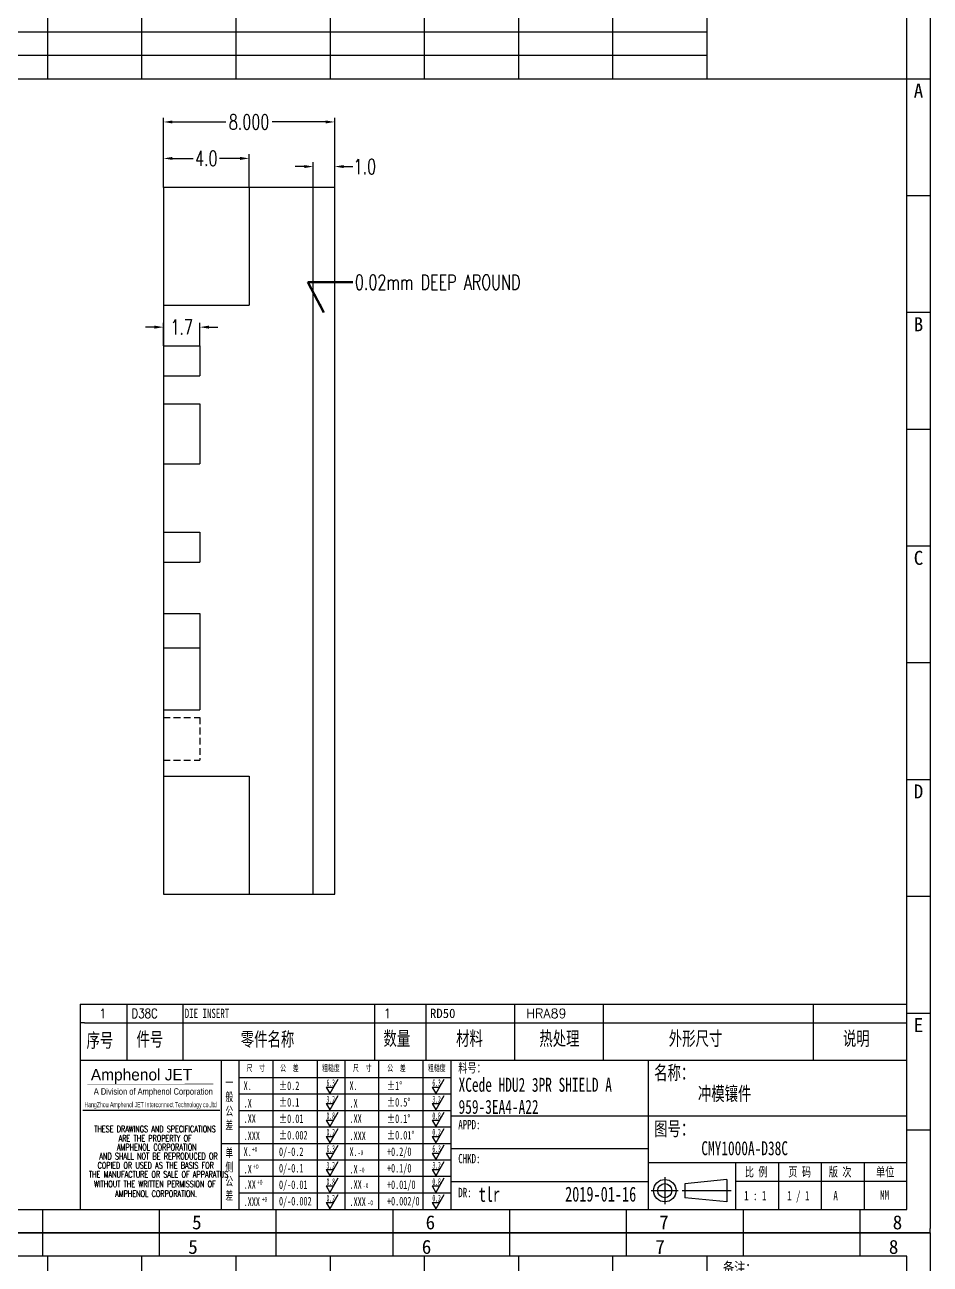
# Model space of a CAD drawing. Header units: millimetres. Extents: x -2852 to 5627, y -2271 to 1849.
# Drawn here: x -237.8 to -195.5, y -306.4 to -248.5 of the extents above; entities that cross this region are included whole.
import ezdxf
from ezdxf.enums import TextEntityAlignment as Align

# ---------------------------------------------------------------- set-up
doc = ezdxf.new("R2010")
doc.units = ezdxf.units.MM
doc.header["$PDSIZE"] = 3
doc.linetypes.add('DASHED2', pattern=[9.525, 6.35, -3.175])
for name, color, linetype in [('1', 7, 'Continuous'), ('11', 4, 'DASHED2'), ('41', 1, 'Continuous')]:
    doc.layers.add(name, color=color, linetype=linetype)
doc.styles.add('CH', font='仿宋_GB2312_0.ttf')
doc.styles.add('jet02', font='simplex.shx', dxfattribs={"width": 0.7})
doc.styles.add('SIMPLEX', font='SIMPLEX')
doc.styles.get("Standard").update_dxf_attribs({"font": '仿宋_GB2312_0.ttf', "width": 0.7})
doc.styles.add('TEXTSTYLE_1', font='TRIUMB.TTF')
doc.styles.add('TEXTSTYLE_2', font='TRIUM.TTF')
doc.styles.add('tk', font='', dxfattribs={"width": 0.7})
doc.styles.add('tk 2', font='仿宋_GB2312_0.ttf', dxfattribs={"width": 0.65})
doc.styles.add('tk 4', font='simplex.shx', dxfattribs={"width": 0.65, "bigfont": 'bigfont.shx'})
doc.styles.get('tk').set_extended_font_data('NSimSun')
doc.dimstyles.new('jet02', dxfattribs={"dimtxt": 3.5, "dimasz": 2.1, "dimexe": 1, "dimexo": 0, "dimgap": 0.5, "dimtad": 0, "dimtoh": 1, "dimdec": 3, "dimzin": 9, "dimdsep": 46, "dimtxsty": 'jet02', "dimcen": 0, "dimclrt": 256, "dimazin": 2, "dimtfac": 1, "dimtdec": 3, "dimtofl": 0, "dimtmove": 0, "dimatfit": 1, "dimfxl": 0, "dimarcsym": 0})

# ---------------------------------------------------------------- blocks, each defined once
blk = doc.blocks.new('A3-N')
at = {"layer": '1', "color": 1}
for p, q in [((0, 296.73), (420, 296.73)), ((212.73, 291.27), (212.73, 296.73)), ((240, 291.27), (240, 296.73)), ((267.27, 291.27), (267.27, 296.73)), ((294.55, 291.27), (294.55, 296.73)), ((321.82, 291.27), (321.82, 296.73)), ((349.09, 291.27), (349.09, 296.73)), ((376.36, 291.27), (376.36, 296.73)), ((403.64, 291.27), (403.64, 296.73)), ((420, 296.73), (420, 1)), ((420, 269.45), (414.55, 269.45)), ((420, 242.18), (414.55, 242.18)), ((420, 214.91), (414.55, 214.91)), ((420, 187.64), (414.55, 187.64)), ((420, 160.36), (414.55, 160.36)), ((420, 133.09), (414.55, 133.09)), ((420, 105.82), (414.55, 105.82)), ((420, 78.55), (414.55, 78.55)), ((420, 51.27), (414.55, 51.27)), ((222.45, 49.09), (221.45, 49.09)), ((221.45, 49.09), (221.45, 40.36)), ((222.45, 49.09), (414.55, 49.09)), ((232.36, 49.09), (232.36, 40.36)), ((245.45, 49.09), (245.45, 40.36)), ((290.18, 49.09), (290.18, 40.36)), ((302.18, 49.09), (302.18, 40.36)), ((322.91, 49.09), (322.91, 40.36)), ((343.64, 49.09), (343.64, 40.36)), ((392.73, 40.36), (392.73, 49.09)), ((258.55, 40.36), (258.55, 5.44)), ((266.45, 40.36), (266.45, 5.44)), ((276.78, 40.36), (276.78, 5.45)), ((291.18, 40.36), (291.18, 5.45)), ((301.51, 40.37), (301.51, 5.46)), ((308.01, 40.36), (308.01, 5.45)), ((354.09, 40.36), (354.09, 5.45)), ((308.01, 32.39), (258.55, 32.39)), ((308.01, 28.54), (258.55, 28.54)), ((414.55, 27.27), (308.01, 27.27)), ((308.01, 24.69), (258.55, 24.69)), ((420, 24), (414.55, 24)), ((354.09, 19.63), (308.01, 19.63)), ((308.01, 16.99), (258.55, 16.99)), ((414.55, 16.36), (354.09, 16.36)), ((374.55, 16.36), (374.55, 5.45)), ((384.55, 16.36), (384.55, 5.45)), ((394.55, 16.36), (394.55, 5.45)), ((404.55, 16.36), (404.55, 5.45)), ((308.01, 13.14), (258.55, 13.14)), ((308.01, 11.99), (354.09, 11.99)), ((372.51, 12.49), (362.69, 11.5)), ((372.51, 12.49), (372.51, 7.25)), ((414.55, 12), (374.55, 12)), ((308.01, 9.29), (258.55, 9.29)), ((362.69, 11.5), (362.69, 8.23)), ((372.51, 7.25), (362.69, 8.23)), ((212.73, 0), (212.73, 5.45)), ((240, 0), (240, 5.45)), ((267.27, 0), (267.27, 5.45)), ((294.55, 0), (294.55, 5.45)), ((321.82, 0), (321.82, 5.45)), ((349.09, 0), (349.09, 5.45)), ((376.36, 0), (376.36, 5.45)), ((403.64, 0), (403.64, 5.45)), ((420, 0), (1, 0)), ((420, 0), (420, 1))]:
    blk.add_line(p, q, dxfattribs=at)
at = {"layer": '1'}
for p, q in [((414.55, 278.18), (414.55, 284.73)), ((221.45, 40.36), (221.45, 5.45)), ((221.45, 40.36), (414.55, 40.36)), ((221.45, 40.36), (414.55, 40.36)), ((254.41, 40.36), (254.41, 5.45)), ((283.28, 40.36), (283.28, 5.45)), ((308.01, 36.24), (258.55, 36.24)), ((222.08, 28.67), (254.12, 28.67)), ((308.01, 20.84), (254.41, 20.84))]:
    blk.add_line(p, q, dxfattribs=at)
at = {"layer": '1', "color": 1, "ltscale": 0.05}
for p, q in [((281.68, 35.84), (279.79, 32.56)), ((306.41, 35.84), (304.52, 32.56)), ((278.93, 34.04), (279.79, 32.56)), ((278.93, 34.04), (280.65, 34.04)), ((281.68, 31.99), (279.79, 28.71)), ((303.66, 34.05), (304.52, 32.56)), ((303.66, 34.05), (305.38, 34.05)), ((306.41, 31.99), (304.52, 28.71)), ((278.93, 30.19), (279.79, 28.71)), ((278.93, 30.19), (280.65, 30.19)), ((303.66, 30.2), (305.38, 30.2)), ((303.66, 30.2), (304.52, 28.71)), ((278.93, 26.34), (279.79, 24.86)), ((278.93, 26.34), (280.65, 26.34)), ((281.68, 28.14), (279.79, 24.86)), ((303.66, 26.35), (304.52, 24.86)), ((303.66, 26.35), (305.38, 26.35)), ((306.41, 28.14), (304.52, 24.86)), ((281.68, 24.29), (279.79, 21.01)), ((306.41, 24.29), (304.52, 21.01)), ((278.93, 22.49), (280.65, 22.49)), ((278.93, 22.49), (279.79, 21.01)), ((281.68, 20.45), (279.79, 17.17)), ((303.66, 22.5), (305.38, 22.5)), ((303.66, 22.5), (304.52, 21.01)), ((306.41, 20.46), (304.52, 17.18)), ((278.93, 18.66), (279.79, 17.17)), ((278.93, 18.66), (280.65, 18.66)), ((303.66, 18.66), (304.52, 17.18)), ((303.66, 18.66), (305.38, 18.66)), ((278.93, 14.81), (280.65, 14.81)), ((278.93, 14.81), (279.79, 13.32)), ((281.68, 16.6), (279.79, 13.32)), ((303.66, 14.81), (305.38, 14.81)), ((303.66, 14.81), (304.52, 13.33)), ((306.41, 16.61), (304.52, 13.33)), ((281.68, 12.75), (279.79, 9.47)), ((306.41, 12.76), (304.52, 9.48)), ((278.93, 10.96), (279.79, 9.47)), ((278.93, 10.96), (280.65, 10.96)), ((281.68, 8.9), (279.79, 5.62)), ((303.66, 10.96), (304.52, 9.48)), ((303.66, 10.96), (305.38, 10.96)), ((306.41, 8.91), (304.52, 5.63)), ((278.93, 7.11), (279.79, 5.62)), ((278.93, 7.11), (280.65, 7.11)), ((303.66, 7.11), (305.38, 7.11)), ((303.66, 7.11), (304.52, 5.63))]:
    blk.add_line(p, q, dxfattribs=at)
at = {"layer": '1', "color": 1, "ltscale": 0.1}
for p, q in [((358.01, 13.02), (358.01, 6.71)), ((354.86, 9.87), (361.17, 9.87)), ((362.03, 9.87), (373.54, 9.87))]:
    blk.add_line(p, q, dxfattribs=at)
at = {"layer": '1'}
blk.add_lwpolyline([(221.45, 5.45), (414.55, 5.45), (414.55, 291.27), (5.45, 291.27), (5.45, 5.45), (414.55, 5.45)], dxfattribs=at)
at = {"layer": '1', "color": 7, "linetype": 'Continuous', "const_width": 0.123}
blk.add_lwpolyline([(223.11, 34.74), (252.6, 34.76)], dxfattribs=at)
at = {"layer": '1', "color": 1}
for radius in [2.62, 1.64]:
    blk.add_circle((358.01, 9.87), radius, dxfattribs=at)
at = {"layer": '41'}
for p, q in [((213.82, 291.27), (213.82, 269.45)), ((235.82, 291.27), (235.82, 269.45)), ((257.82, 291.27), (257.82, 269.45)), ((279.82, 291.27), (279.82, 269.45)), ((301.82, 291.27), (301.82, 269.45)), ((323.82, 291.27), (323.82, 269.45)), ((345.82, 291.27), (345.82, 269.45)), ((367.82, 291.27), (367.82, 269.45)), ((367.82, 280.36), (5.45, 280.36)), ((367.82, 274.91), (5.45, 274.91)), ((414.55, 269.45), (5.45, 269.45))]:
    blk.add_line(p, q, dxfattribs=at)
at = {"layer": '1', "color": 1}
for s, p in [('5', (247.82, 295.11)), ('6', (302.36, 295.11)), ('7', (356.91, 295.11)), ('8', (411.45, 295.11)), ('5', (248.72, 4.11)), ('6', (303.26, 4.11)), ('7', (357.81, 4.11)), ('8', (412.35, 4.11))]:
    blk.add_text(s, height=3.27, dxfattribs=at).set_placement(p, align=Align.TOP_CENTER)
at = {"layer": '1', "style": 'tk', "width": 0.7}
blk.add_text('备注：', height=2.727, dxfattribs=at).set_placement((375.51, 288.55), align=Align.MIDDLE)
at = {"layer": '1', "color": 1}
for s, p in [('A', (418.37, 268.36)), ('B', (418.37, 213.82)), ('C', (418.37, 159.27)), ('D', (418.37, 104.73)), ('E', (418.37, 50.18))]:
    blk.add_text(s, height=3.27, dxfattribs=at).set_placement(p, align=Align.TOP_RIGHT)
at = {"layer": '1', "color": 1, "style": 'tk 2', "width": 0.7}
for s, height, p in [('序号', 3.273, (222.96, 43.34)), ('件号', 3.273, (234.62, 43.61)), ('零件名称', 3.273, (258.97, 43.61)), ('数量', 3.273, (292.3, 43.78)), ('材料', 3.273, (309.27, 43.78)), ('热处理', 3.273, (328.71, 43.78)), ('外形尺寸', 3.273, (358.94, 43.78)), ('说明', 3.273, (399.61, 43.78)), ('料号：', 2.182, (309.77, 37.46)), ('名称：', 3.273, (355.52, 35.79)), ('图号：', 3.273, (355.52, 22.7)), ('比 例', 2.182, (376.69, 13.18)), ('页 码', 2.182, (386.85, 13.18)), ('版 次', 2.182, (396.31, 13.18)), ('单位', 2.182, (407.35, 13.18))]:
    blk.add_text(s, height=height, dxfattribs=at).set_placement(p)
at = {"layer": '1', "color": 7, "linetype": 'Continuous', "style": 'TEXTSTYLE_1'}
blk.add_text('Amphenol JET', height=2.7, dxfattribs=at).set_placement((223.96, 35.61))
at = {"layer": '1', "color": 1, "style": 'tk 2', "width": 0.7}
for s, p in [('X.', (259.64, 34.37)), ('%%P0.2', (267.9, 34.37)), ('X.', (284.37, 34.37)), ('%%P1%%D', (293.12, 34.37)), ('.X', (259.64, 30.28)), ('%%P0.1', (267.9, 30.52)), ('.X', (284.37, 30.28)), ('%%P0.5%%D', (293.12, 30.52)), ('.XX', (259.64, 26.71)), ('%%P0.01', (267.9, 26.67)), ('.XX', (284.37, 26.71)), ('%%P0.1%%D', (293.12, 26.67)), ('.XXX', (259.64, 22.68)), ('%%P0.002', (267.9, 22.82)), ('.XXX', (284.37, 22.68)), ('%%P0.01%%D', (293.12, 22.82)), ('X.', (259.64, 18.97)), ('0/-0.2', (267.9, 18.97)), ('X.', (284.37, 18.97)), ('+0.2/0', (293.12, 18.97)), ('.X', (259.64, 14.88)), ('0/-0.1', (267.9, 15.12)), ('.X', (284.37, 14.88)), ('+0.1/0', (293.12, 15.12)), ('.XX', (259.64, 11.31)), ('0/-0.01', (267.9, 11.27)), ('.XX', (284.37, 11.31)), ('+0.01/0', (293.12, 11.27)), ('.XXX', (259.64, 7.28)), ('0/-0.002', (267.9, 7.42)), ('.XXX', (284.37, 7.28)), ('+0.002/0', (293.12, 7.42))]:
    blk.add_text(s, height=2, dxfattribs=at).set_placement(p, align=Align.MIDDLE_LEFT)
at = {"layer": '1', "color": 1, "ltscale": 0.05, "style": 'tk 2', "width": 0.5}
for s, p in [('6.3', (279.01, 34.26)), ('6.3', (303.74, 34.27)), ('3.2', (279.01, 30.41)), ('3.2', (303.74, 30.42)), ('0.8', (279.01, 26.56)), ('0.8', (303.74, 26.57)), ('0.2', (279.01, 22.71)), ('0.2', (303.74, 22.72)), ('6.3', (279.01, 18.87)), ('6.3', (303.74, 18.88)), ('3.2', (279.01, 15.02)), ('3.2', (303.74, 15.03)), ('0.8', (279.01, 11.17)), ('0.8', (303.74, 11.18)), ('0.2', (279.01, 7.32)), ('0.2', (303.74, 7.33))]:
    blk.add_text(s, height=1.6, dxfattribs=at).set_placement(p)
at = {"layer": '1', "color": 7, "linetype": 'Continuous'}
for s, height, style, width, p in [('A Division of Amphenol Corporation', 1.5, 'TEXTSTYLE_2', 0.7, (224.64, 32.29)), ('HangZhou Amphenol JET Interconnect Technology co.,ltd ', 1.2, 'TEXTSTYLE_2', 0.6, (222.47, 29.36)), ('THESE DRAWINGS AND SPECIFICATIONS', 1.5, 'tk 4', 0.6, (224.73, 23.52)), ('AMPHENOL CORPORATION', 1.5, 'tk 4', 0.6, (230.04, 19.27)), ('ARE THE PROPERTY OF', 1.5, 'tk 4', 0.6, (230.45, 21.35)), ('AND SHALL NOT BE REPRODUCED OR', 1.5, 'tk 4', 0.6, (225.95, 17.17)), ('COPIED OR USED AS THE BASIS FOR', 1.5, 'tk 4', 0.6, (225.54, 15.02)), ('THE MANUFACTURE OR SALE OF APPARATUS', 1.5, 'tk 4', 0.6, (223.5, 12.92)), ('WITHOUT THE WRITTEN PERMISSION OF', 1.5, 'tk 4', 0.6, (224.73, 10.67)), ('AMPHENOL CORPORATION.', 1.5, 'tk 4', 0.6, (229.63, 8.4))]:
    blk.add_text(s, height=height, dxfattribs=dict(at, style=style, width=width)).set_placement(p)
at = {"layer": '1', "style": 'tk 2', "width": 0.7}
for s, p in [('APPD:', (309.77, 24.21)), ('CHKD:', (309.77, 16.27)), ('DR:', (309.77, 8.35))]:
    blk.add_text(s, height=2.182, dxfattribs=at).set_placement(p)
at = {"layer": '1', "color": 7, "style": 'tk 2', "width": 0.7}
blk.add_text('MM', height=2.182, dxfattribs=at).set_placement((408.31, 7.75))
at = {"layer": '1', "color": 1, "ltscale": 0.05, "char_height": 1.5, "width": 6.3627, "attachment_point": 1, "style": 'tk 2'}
for s, insert in [('尺  寸', (260.31, 39.25)), ('公  差', (268.17, 39.25)), ('粗糙度', (277.98, 39.25)), ('尺  寸', (285.2, 39.25)), ('公  差', (293.18, 39.25)), ('粗糙度', (302.71, 39.26))]:
    blk.add_mtext(s, dxfattribs=dict(at, insert=insert))
at = {"layer": '1', "ltscale": 0.05, "char_height": 2, "width": 2.5195, "attachment_point": 1, "style": 'tk 2'}
for s, insert in [('一般公差', (255.39, 36.11)), ('单侧公差', (255.39, 19.71))]:
    blk.add_mtext(s, dxfattribs=dict(at, insert=insert))
at = {"layer": '1', "color": 1, "ltscale": 0.05, "char_height": 1.2, "width": 5.1396, "attachment_point": 1, "line_spacing_factor": 0.8, "style": 'tk 2'}
for s, insert in [('+0', (261.58, 20.13)), ('-0', (286.31, 19.33)), ('+0', (261.88, 16.09)), ('-0', (286.61, 15.29)), ('+0', (262.79, 12.45)), ('-0', (287.51, 11.65)), ('+0', (263.87, 8.44)), ('-0', (288.59, 7.64))]:
    blk.add_mtext(s, dxfattribs=dict(at, insert=insert))
at = {"layer": '1', "style": 'tk 2', "width": 0.7}
for tag, p in [('PATR-NO1', (309.84, 32.96)), ('TITLE', (365.74, 30.9)), ('PATR-NO2', (309.84, 27.81)), ('DWG-NO:', (366.54, 18.14))]:
    blk.add_attdef(tag, p, '', height=3.27, dxfattribs=at)
at = {"layer": '1', "color": 1, "style": 'tk 2', "width": 0.7}
for tag, p in [('DRAW', (314.55, 7.27)), ('DATE', (334.72, 7.32))]:
    blk.add_attdef(tag, p, '', height=3.49, dxfattribs=at)
at = {"layer": '1', "style": 'tk 2', "width": 0.7}
for tag, p in [('SCALE', (376.55, 8.73)), ('SHEET', (386.6, 8.72)), ('REV', (397.38, 8.73))]:
    blk.add_attdef(tag, text='', height=2.18, dxfattribs=at).set_placement(p, align=Align.MIDDLE_LEFT)
blk = doc.blocks.new('FB3')
at = {"layer": '1', "color": 1}
for p, q in [((0, 4.36), (193.09, 4.36)), ((0, 4.36), (0, 0)), ((10.91, 4.36), (10.91, 0)), ((24, 4.36), (24, 0)), ((68.73, 4.36), (68.73, 0)), ((80.73, 4.36), (80.73, 0)), ((101.45, 4.36), (101.45, 0)), ((122.18, 4.36), (122.18, 0)), ((171.27, 0), (171.27, 4.36))]:
    blk.add_line(p, q, dxfattribs=at)
at = {"layer": '1'}
for tag, style, p in [('ITEM', 'SIMPLEX', (4.36, 2.18)), ('PARTNO', 'SIMPLEX', (12, 2.18)), ('QTY', 'SIMPLEX', (74.18, 2.18)), ('MATL', 'CH', (81.72, 2.18)), ('FINISH', 'SIMPLEX', (104.17, 2.18)), ('SPEC', 'SIMPLEX', (130.91, 2.18)), ('REMARK', 'SIMPLEX', (174.06, 2.18))]:
    blk.add_attdef(tag, text='', height=2.18, dxfattribs=dict(at, style=style)).set_placement(p, align=Align.MIDDLE_LEFT)
at = {"layer": '1', "style": 'tk', "width": 0.7}
blk.add_attdef('DIE', text='', height=2.18, dxfattribs=at).set_placement((24.43, 2.18), align=Align.MIDDLE_LEFT)
blk = doc.blocks.new('*D3893')
at = {"layer": '41', "ltscale": 0.05}
for p, q in [((-231.769, -262.646), (-232.189, -262.646)), ((-231.349, -263.524), (-231.349, -262.446)), ((-229.649, -263.524), (-229.649, -262.446)), ((-229.229, -262.646), (-228.809, -262.646))]:
    blk.add_line(p, q, dxfattribs=at)
for points in [[(-231.769, -262.576), (-231.769, -262.716), (-231.349, -262.646)], [(-229.229, -262.576), (-229.229, -262.716), (-229.649, -262.646)]]:
    blk.add_solid(points, dxfattribs=at)
at = {"layer": 'Defpoints', "color": 0, "ltscale": 0.05}
for p in [(-231.349, -262.646), (-231.349, -263.524), (-229.649, -263.524)]:
    blk.add_point(p, dxfattribs=at)
at = {"layer": '41', "ltscale": 0.05, "insert": (-230.499, -262.646), "char_height": 0.7, "attachment_point": 5, "style": 'jet02'}
blk.add_mtext('1.7', dxfattribs=at)
blk = doc.blocks.new('*D3894')
at = {"layer": '41', "ltscale": 0.05}
for p, q in [((-231.349, -256.124), (-231.349, -254.566)), ((-227.349, -256.124), (-227.349, -254.566)), ((-230.929, -254.766), (-229.963, -254.766)), ((-227.769, -254.766), (-228.736, -254.766))]:
    blk.add_line(p, q, dxfattribs=at)
for points in [[(-230.929, -254.696), (-230.929, -254.836), (-231.349, -254.766)], [(-227.769, -254.696), (-227.769, -254.836), (-227.349, -254.766)]]:
    blk.add_solid(points, dxfattribs=at)
at = {"layer": 'Defpoints', "color": 0, "ltscale": 0.05}
for p in [(-227.349, -254.766), (-231.349, -256.124), (-227.349, -256.124)]:
    blk.add_point(p, dxfattribs=at)
at = {"layer": '41', "ltscale": 0.05, "insert": (-229.349, -254.766), "char_height": 0.7, "attachment_point": 5, "style": 'jet02'}
blk.add_mtext('4.0', dxfattribs=at)
blk = doc.blocks.new('*D3895')
at = {"layer": '41', "ltscale": 0.05}
for p, q in [((-231.349, -256.124), (-231.349, -252.863)), ((-223.349, -256.124), (-223.349, -252.863)), ((-230.929, -253.063), (-228.429, -253.063)), ((-223.769, -253.063), (-226.269, -253.063))]:
    blk.add_line(p, q, dxfattribs=at)
for points in [[(-230.929, -252.993), (-230.929, -253.133), (-231.349, -253.063)], [(-223.769, -252.993), (-223.769, -253.133), (-223.349, -253.063)]]:
    blk.add_solid(points, dxfattribs=at)
at = {"layer": 'Defpoints', "color": 0, "ltscale": 0.05}
for p in [(-223.349, -253.063), (-231.349, -256.124), (-223.349, -256.124)]:
    blk.add_point(p, dxfattribs=at)
at = {"layer": '41', "ltscale": 0.05, "insert": (-227.349, -253.063), "char_height": 0.7, "attachment_point": 5, "style": 'jet02'}
blk.add_mtext('8.000', dxfattribs=at)
blk = doc.blocks.new('*D3896')
at = {"layer": '41', "ltscale": 0.05}
for p, q in [((-224.769, -255.146), (-225.189, -255.146)), ((-224.349, -256.124), (-224.349, -254.946)), ((-223.349, -256.124), (-223.349, -254.946)), ((-222.929, -255.146), (-222.509, -255.146))]:
    blk.add_line(p, q, dxfattribs=at)
for points in [[(-224.769, -255.076), (-224.769, -255.216), (-224.349, -255.146)], [(-222.929, -255.076), (-222.929, -255.216), (-223.349, -255.146)]]:
    blk.add_solid(points, dxfattribs=at)
at = {"layer": 'Defpoints', "color": 0, "ltscale": 0.05}
for p in [(-223.349, -255.146), (-224.349, -256.124), (-223.349, -256.124)]:
    blk.add_point(p, dxfattribs=at)
at = {"layer": '41', "ltscale": 0.05, "insert": (-221.943, -255.146), "char_height": 0.7, "attachment_point": 5, "style": 'jet02'}
blk.add_mtext('1.0', dxfattribs=at)

msp = doc.modelspace()

# ---------------------------------------------------------------- linework, layer by layer
at = {"layer": '1', "ltscale": 0.05}
for p, q in [((-223.3493, -256.1238), (-231.3493, -256.1238)), ((-231.3493, -256.1238), (-231.3493, -289.1238)), ((-223.3493, -289.1238), (-223.3493, -256.1238)), ((-231.3493, -289.1238), (-223.3493, -289.1238))]:
    msp.add_line(p, q, dxfattribs=at)
at = {"layer": '1', "color": 3, "ltscale": 0.05}
for p, q in [((-227.3493, -256.1238), (-227.3493, -261.6238)), ((-224.3493, -289.1238), (-224.3493, -256.1238)), ((-231.3493, -261.6238), (-227.3493, -261.6238)), ((-231.3493, -283.6238), (-227.3493, -283.6238)), ((-227.3493, -283.6238), (-227.3493, -289.1238))]:
    msp.add_line(p, q, dxfattribs=at)
at = {"layer": '1', "color": 2, "ltscale": 0.05}
for p, q in [((-231.3493, -263.5238), (-229.6493, -263.5238)), ((-229.6493, -263.5238), (-229.6493, -264.9238)), ((-231.3493, -264.9238), (-229.6493, -264.9238)), ((-231.3493, -266.2238), (-229.6493, -266.2238)), ((-229.6493, -266.2238), (-229.6493, -269.0238)), ((-231.3493, -269.0238), (-229.6493, -269.0238)), ((-231.3493, -272.2238), (-229.6493, -272.2238)), ((-229.6493, -272.2238), (-229.6493, -273.6238)), ((-231.3493, -273.6238), (-229.6493, -273.6238)), ((-231.3493, -276.0238), (-229.6493, -276.0238)), ((-229.6493, -276.0238), (-229.6493, -280.5238)), ((-231.3493, -277.6238), (-229.6493, -277.6238)), ((-231.3493, -280.5238), (-229.6493, -280.5238))]:
    msp.add_line(p, q, dxfattribs=at)
at = {"layer": '11', "color": 2, "ltscale": 0.05}
for p, q in [((-231.3493, -280.8738), (-229.6493, -280.8738)), ((-229.6493, -280.8738), (-229.6493, -282.8738)), ((-231.3493, -282.8738), (-229.6493, -282.8738))]:
    msp.add_line(p, q, dxfattribs=at)

# ---------------------------------------------------------------- block references
at = {"layer": '1', "ltscale": 0.05, "xscale": 0.2000000000000455, "yscale": 0.2000000000000455, "zscale": 0.2000000000000455}
msp.add_blockref('A3-N', (-279.5323, -304.949), dxfattribs=at).add_auto_attribs({'DWG-NO:': 'CMY1000A-D38C', 'TITLE': '冲模镶件', 'REV': 'A', 'SHEET': '1 / 1', 'DRAW': 'tlr', 'DATE': '2019-01-16', 'PATR-NO1': 'XCede HDU2 3PR SHIELD A', 'PATR-NO2': '959-3EA4-A22', 'SCALE': '1 : 1'})
at = {"layer": '1', "ltscale": 0.05}
ref = msp.add_blockref('FB3', (-235.2414, -295.1308), dxfattribs=dict(at, xscale=0.2000000000000455, yscale=0.2000000000000455, zscale=0.2000000000000455))
ref.add_attrib('PARTNO', 'D38C', dxfattribs={"height": 0.43636, "style": 'SIMPLEX', "width": 0.8}).set_placement((-232.8414, -294.6944), align=Align.MIDDLE_LEFT)
ref.add_attrib('ITEM', '1', dxfattribs={"height": 0.4364, "style": 'SIMPLEX'}).set_placement((-234.3687, -294.6944), align=Align.MIDDLE_LEFT)
ref.add_attrib('DIE', 'DIE INSERT', dxfattribs={"height": 0.43636, "style": 'tk', "width": 0.7}).set_placement((-230.3554, -294.6944), align=Align.MIDDLE_LEFT)
ref.add_attrib('QTY', '1', dxfattribs={"height": 0.4364, "style": 'SIMPLEX'}).set_placement((-221.0815, -294.6944), align=Align.MIDDLE_LEFT)
ref.add_attrib('MATL', 'RD50', dxfattribs={"height": 0.43636, "style": 'CH'}).set_placement((-218.8982, -294.6944), align=Align.MIDDLE_LEFT)
ref.add_attrib('FINISH', 'HRA89', dxfattribs={"height": 0.43636, "style": 'SIMPLEX'}).set_placement((-214.4069, -294.6944), align=Align.MIDDLE_LEFT)
at = {"layer": '1', "ltscale": 0.05, "xscale": 0.2000000000000455, "yscale": 0.2000000000000455, "zscale": 0.2000000000000455}
msp.add_blockref('A3-N', (-279.5323, -364.2944), dxfattribs=at)

# ---------------------------------------------------------------- texts
at = {"layer": '41', "ltscale": 0.05, "insert": (-222.4047, -260.546), "char_height": 0.7, "attachment_point": 4, "style": 'jet02'}
msp.add_mtext('0.02mm DEEP AROUND', dxfattribs=at)

# ---------------------------------------------------------------- dimensions: what is measured, and where the dimension line sits
at = {"layer": '41', "ltscale": 0.05}
for base, p1, p2, override, picture, middle in [((-223.3493, -253.0628), (-231.3493, -256.1238), (-223.3493, -256.1238), {"dimscale": 0.2, "dimtoh": 0, "dimzin": 1, "dimclrd": 256, "dimclre": 256, "dimadec": 3, "dimazin": 0, "dimatfit": 3, "dimlwd": 65535, "dimlwe": 65535}, '*D3895', (-227.3493, -253.0628)), ((-227.3493, -254.7661), (-231.3493, -256.1238), (-227.3493, -256.1238), {"dimscale": 0.2, "dimtoh": 0, "dimdec": 1, "dimzin": 1, "dimclrd": 256, "dimclre": 256, "dimadec": 1, "dimazin": 0, "dimatfit": 3, "dimlwd": 65535, "dimlwe": 65535}, '*D3894', (-229.3493, -254.7661)), ((-223.3493, -255.1458), (-224.3493, -256.1238), (-223.3493, -256.1238), {"dimscale": 0.2, "dimtoh": 0, "dimdec": 1, "dimzin": 1, "dimclrd": 256, "dimclre": 256, "dimadec": 1, "dimazin": 0, "dimatfit": 3, "dimlwd": 65535, "dimlwe": 65535}, '*D3896', (-221.9427, -255.1458)), ((-231.3493, -262.6457), (-229.6493, -263.5238), (-231.3493, -263.5238), {"dimscale": 0.2, "dimtoh": 0, "dimdec": 1, "dimzin": 1, "dimclrd": 256, "dimclre": 256, "dimadec": 1, "dimazin": 0, "dimatfit": 3, "dimlwd": 65535, "dimlwe": 65535}, '*D3893', (-230.4993, -262.6457))]:
    dim = msp.add_linear_dim(base=base, p1=p1, p2=p2, dimstyle='jet02', override=override, dxfattribs=at)
    dim.commit()
    dim.dimension.update_dxf_attribs({"geometry": picture, "text_midpoint": middle})

# ---------------------------------------------------------------- leaders
at = {"layer": '41', "ltscale": 0.05, "annotation_type": 0, "has_hookline": 1, "hookline_direction": 0, "text_width": 8.6567}
msp.add_leader([(-223.8507, -261.9627), (-224.6047, -260.546), (-222.5047, -260.546)], dimstyle='jet02', override={"dimscale": 0.2, "dimtoh": 0, "dimdec": 1, "dimzin": 1, "dimclrd": 256, "dimclre": 256, "dimadec": 1, "dimazin": 0, "dimatfit": 3, "dimlwd": 65535, "dimlwe": 65535}, dxfattribs=at)

doc.saveas('drawing.dxf')
